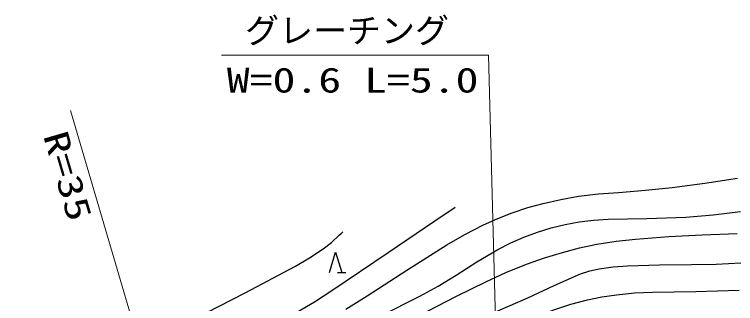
# Model space of a CAD drawing. Units: millimetres, scale not verified. Extents: x 40000 to 680000, y 20000 to 380000.
# Drawn here: x 147962 to 201011, y 274951 to 296236 of the extents above; entities that cross this region are included whole.
import ezdxf
from ezdxf.enums import TextEntityAlignment as Align

# ---------------------------------------------------------------- set-up
doc = ezdxf.new("R2010")
doc.units = ezdxf.units.MM
doc.header["$LTSCALE"] = 1000
doc.layers.add('M-BGD', color=7, linetype='Continuous', lineweight=25)
doc.layers.add('M-BGD-HTXT', color=7, linetype='Continuous', lineweight=13)
doc.styles.add('ＭＳ ゴシック', font='')
doc.styles.get('ＭＳ ゴシック').set_extended_font_data('MS Gothic')

# ---------------------------------------------------------------- blocks, each defined once
blk = doc.blocks.new('BUHIN133')
at = {"color": 7, "linetype": 'Continuous', "lineweight": 25}
blk.add_line((501, -572), (1020, -271), dxfattribs=at)
blk.add_lwpolyline([(-21, -875), (-377, 649), (770, -416)], dxfattribs=at)

msp = doc.modelspace()

# ---------------------------------------------------------------- linework, layer by layer
at = {"layer": 'M-BGD'}
for points in [[(172348, 274545), (173910, 275511), (176822, 277422), (179769, 279283), (181099, 280037), (182458, 280738), (183511, 281218), (184588, 281643), (185718, 282012), (186866, 282323), (188154, 282613), (189462, 282846), (190929, 283022), (192402, 283139), (194373, 283290), (196338, 283501), (198746, 283808), (201157, 284176)], [(146042, 270397), (148236, 270272), (151888, 269915), (155541, 269617), (156613, 269607), (157685, 269657), (158521, 269751), (159345, 269905), (160120, 270117), (160888, 270391), (162043, 270894), (163189, 271459), (165981, 272863), (168732, 274313), (170032, 275090), (171313, 275926), (175446, 278722), (179586, 281513), (179981, 281782), (180376, 282052)], [(163055, 268300), (167549, 270450), (172044, 272632), (174927, 274041), (177791, 275507), (179139, 276245), (180466, 277040), (181976, 278015), (183516, 278939), (184467, 279421), (185444, 279849), (186436, 280214), (187449, 280524), (188469, 280777), (189501, 280970), (190562, 281098), (191638, 281168), (194489, 281212), (197345, 281317), (199355, 281486), (201372, 281717)], [(147488, 272333), (152477, 272247), (154088, 272255), (155705, 272324), (156694, 272419), (157680, 272573), (158464, 272754), (159230, 272992), (160203, 273369), (161168, 273809), (164934, 275733), (168649, 277698), (169669, 278309), (170667, 278977), (171280, 279456), (171861, 279987), (171989, 280112), (172116, 280238)], [(171930, 271110), (175152, 272727), (178349, 274399), (180476, 275508), (182632, 276564), (184121, 277229), (185643, 277843), (186951, 278310), (188288, 278723), (189536, 279046), (190808, 279313), (192220, 279536), (193650, 279702), (196101, 279892), (198562, 280024), (201138, 280113)], [(174586, 270385), (175553, 270939), (176559, 271446), (181153, 273384), (185725, 275370), (187655, 276284), (189614, 277146), (190280, 277354), (190972, 277506), (192006, 277645), (193057, 277725), (195405, 277804), (197760, 277823), (199585, 277855), (201409, 277947)], [(177234, 270245), (180352, 271622), (183491, 272942), (185585, 273761), (187712, 274528), (188903, 274909), (190109, 275231), (191174, 275449), (192251, 275607), (193576, 275732), (194905, 275796), (198084, 275836), (201271, 275937)]]:
    msp.add_lwpolyline(points, dxfattribs=at)
at = {"layer": 'M-BGD-HTXT'}
for p, q in [((163198, 293225), (182836, 293225)), ((183497, 267607), (182836, 293225)), ((152094, 289169), (160429, 260831))]:
    msp.add_line(p, q, dxfattribs=at)

# ---------------------------------------------------------------- block references
at = {"layer": 'M-BGD', "rotation": 329.86316}
msp.add_blockref('BUHIN133', (171590, 277991), dxfattribs=at)

# ---------------------------------------------------------------- texts
at = {"layer": 'M-BGD-HTXT', "style": 'ＭＳ ゴシック'}
msp.add_text('グレーチング', height=1833, dxfattribs=at).set_placement((164928, 293586), align=Align.BOTTOM_LEFT)
at = {"layer": 'M-BGD-HTXT', "style": 'ＭＳ ゴシック', "width": 1.35}
msp.add_text('W=0.6 L=5.0', height=1833, dxfattribs=at).set_placement((163582, 289933), align=Align.BOTTOM_LEFT)
msp.add_text('R=35', height=1833, rotation=286.4, dxfattribs=at).set_placement((149533, 287163), align=Align.BOTTOM_LEFT)

doc.saveas('drawing.dxf')
